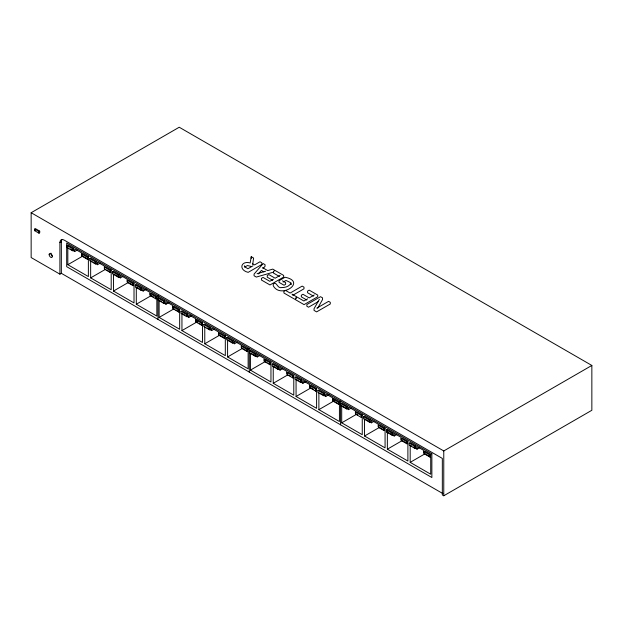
<?xml version="1.0" encoding="UTF-8"?>
<svg xmlns="http://www.w3.org/2000/svg" width="623" height="623" viewBox="0 0 623 623"><rect width="100%" height="100%" fill="white"/><g stroke="black" fill="none" stroke-linecap="round" stroke-linejoin="round"><path stroke-width="0.93" d="M252.689 264.417L253.608 258.062L251.248 256.699L250.166 262.945C240.836 260.328 238.274 269.961 248.164 272.36L261.839 264.471L261.839 262.805L260.017 261.761L254.581 264.9L252.51 263.7M317.683 308.229L322.55 299.523L322.55 297.864L320.51 296.68L306.843 304.577L306.843 306.236L308.541 307.217L318.532 301.446M319.365 299.305L314.039 308.728L314.039 310.394L316.616 311.882L330.291 303.985L330.291 302.326L328.586 301.345L316.803 308.151M258.327 273.956L261.426 270.429L263.95 271.893M262.984 268.661L265.048 266.325L265.048 264.666L263.132 263.552L254.067 274.112L254.067 275.771L256.31 277.064L273.676 272.095M244.504 267.033L247.526 265.538L251.474 266.512M59.901 274.151L31.15 257.548L31.15 212.723L179.229 127.232L591.85 365.452L591.85 410.277L443.771 495.768L442.33 494.942L442.33 458.419L64.216 240.12A6.098 3.52 60 0 0 59.901 242.604L59.901 274.151L61.342 273.318L442.922 493.626M34.686 229.054L35.41 228.641L39.716 231.125L39.716 232.792L39 233.204L34.686 230.712L34.686 229.054L39 231.546L39.716 231.125M34.686 230.712L35.41 230.3M59.901 242.604L61.342 241.779A6.098 3.52 60 0 1 61.918 239.621M66.879 245.493L67.829 244.94L73.537 248.234L73.537 250.212L72.58 250.758L66.879 247.463L66.879 245.493L72.58 248.787L73.537 248.234M66.879 247.463L67.829 246.918M70.111 248.896L74.674 251.528L77.127 250.119M81.714 254.052L82.664 253.506L88.373 256.801L88.373 258.779L87.415 259.324L81.714 256.03L81.714 254.052L87.415 257.354L88.373 256.801M67.829 247.572L67.829 264.705L82.524 256.224M89.704 258.67L90.654 258.117L96.355 261.411L96.355 263.389L95.405 263.942L89.704 260.648L89.704 258.67L95.405 261.964L96.355 261.411M93.699 262.509L97.5 264.705L99.945 263.295M104.539 267.236L105.489 266.683L111.19 269.977L111.19 271.955L110.24 272.5L104.539 269.206L104.539 267.236L110.24 270.53L111.19 269.977M92.173 261.629L90.654 260.757L90.654 277.881L105.342 269.401M112.522 271.846L113.479 271.293L119.18 274.587L119.18 276.565L118.23 277.118L112.522 273.824L112.522 271.846L118.23 275.14L119.18 274.587M114.235 274.369L120.325 277.881L122.77 276.472M127.357 280.412L128.315 279.859L134.015 283.154L134.015 285.132L133.065 285.677L127.357 282.383L127.357 280.412L133.065 283.706L134.015 283.154M113.479 273.933L113.479 291.058L128.167 282.577M135.347 285.023L136.297 284.47L142.005 287.764L142.005 289.742L141.055 290.295L135.347 287.001L135.347 285.023L141.055 288.317L142.005 287.764M155.322 298.09L156.84 298.97L156.84 316.095L136.297 304.234L136.297 287.11L143.15 291.058L146.413 289.173M150.182 293.589L151.132 293.036L156.84 296.33L156.84 298.308L155.89 298.861L150.182 295.567L150.182 293.589L155.89 296.883L156.84 296.33M136.297 304.234L150.992 295.754M158.172 298.199L159.122 297.646L164.83 300.94L164.83 302.918L163.88 303.471L158.172 300.177L158.172 298.199L163.88 301.493L164.83 300.94M162.93 302.482L165.967 304.234L169.238 302.35M173.007 306.765L173.957 306.212L179.665 309.506L179.665 311.484L178.715 312.037L173.007 308.743L173.007 306.765L178.715 310.059L179.665 309.506M159.122 300.286L159.122 317.411L173.817 308.93M253.07 265.772L247.907 268.747L244.94 266.917L244.356 265.772M180.997 311.375L181.947 310.822L187.655 314.117L187.655 316.095L186.698 316.648L180.997 313.353L180.997 311.375L186.698 314.67L187.655 314.117M186.511 316.095L188.792 317.411L191.238 316.001M195.832 319.942L196.782 319.389L202.491 322.683L202.491 324.661L201.533 325.214L195.832 321.92L195.832 319.942L201.533 323.236L202.491 322.683M184.992 315.215L181.947 313.462L181.947 330.595L197.452 321.639M273.536 279.159L269.79 281.316L263.054 277.43L261.442 278.364L261.442 280.023L269.993 284.96L283.66 277.071L283.66 275.405L275.109 270.475L273.497 271.402L273.497 273.069L279.384 276.464M280.225 275.288L275.148 278.224L268.879 274.603L267.259 275.537L267.259 277.196L272.749 280.366M203.814 324.552L204.772 323.999L210.473 327.293L210.473 329.271L209.523 329.824L203.814 326.53L203.814 324.552L209.523 327.846L210.473 327.293M283.169 282.063L286.004 280.436L290.154 282.429L291.097 284.54L291.097 282.881C289.664 286.37 285.209 287.655 281.713 287.577C277.149 288.924 276.628 280.552 273.256 284.119L273.256 285.778C280.599 299.468 307.147 281.596 285.038 277.251L279.065 280.7L279.065 282.359L284.026 285.217L285.622 284.298L285.622 282.64L282.468 280.817M207.054 327.955L211.618 330.587L214.063 329.178M218.65 333.118L219.608 332.565L225.308 335.859L225.308 337.837L224.358 338.39L218.65 335.096L218.65 333.118L224.358 336.412L225.308 335.859M204.772 326.639L204.772 343.771L219.46 335.283M292.74 295.302L303.993 288.807L303.993 287.148L302.178 286.097L290.123 293.059L285.529 290.411L283.917 291.338L283.917 293.005L294.913 299.351M226.64 337.728L227.59 337.183L233.298 340.477L233.298 342.448L232.348 343L226.64 339.706L226.64 337.728L232.348 341.022L233.298 340.477M307.614 298.83L303.868 300.995L297.14 297.109L295.52 298.043L295.52 299.702L304.071 304.631L317.738 296.743L317.738 295.084L309.187 290.147L307.575 291.081L307.575 292.74L313.462 296.143M314.304 294.967L309.226 297.895L302.957 294.274L301.337 295.209L301.337 296.867L306.828 300.037M234.443 343.771L234.443 341.131L241.288 345.087L241.288 347.72L248.133 351.676L248.133 368.808L227.59 356.948L227.59 339.815L234.443 343.771L236.888 342.354M241.475 346.295L242.425 345.742L248.133 349.036L248.133 351.014L247.183 351.567L241.475 348.273L241.475 346.295L247.183 349.589L248.133 349.036M227.59 356.948L242.285 348.459M249.465 350.905L250.415 350.36L256.123 353.654L256.123 355.624L255.173 356.177L249.465 352.883L249.465 350.905L255.173 354.199L256.123 353.654M251.178 353.428L257.26 356.948L259.713 355.531M264.3 359.471L265.25 358.918L270.958 362.212L270.958 364.19L270.008 364.743L264.3 361.449L264.3 359.471L270.008 362.765L270.958 362.212M264.3 361.449L265.25 360.896M250.415 352.992L250.415 370.124L265.11 361.644M272.29 364.081L273.24 363.536L278.948 366.83L278.948 368.8L277.99 369.353L272.29 366.059L272.29 364.081L277.99 367.375L278.948 366.83M292.257 377.149L293.783 378.029L293.783 395.161L273.24 383.301L273.24 366.168L280.085 370.124L282.538 368.707M287.125 372.647L288.075 372.095L293.783 375.389L293.783 377.367L292.826 377.92L287.125 374.625L287.125 372.647L292.826 375.942L293.783 375.389M273.24 383.301L287.927 374.82M295.107 377.258L296.065 376.713L301.766 380.007L301.766 381.985L300.816 382.53L295.107 379.236L295.107 377.258L300.816 380.552L301.766 380.007M299.865 381.541L302.91 383.301L306.173 381.416M309.942 385.824L310.9 385.279L316.601 388.573L316.601 390.543L315.651 391.096L309.942 387.802L309.942 385.824L315.651 389.118L316.601 388.573M296.065 379.345L296.065 396.477L310.752 387.997M317.932 390.434L318.883 389.889L324.591 393.183L324.591 395.161L323.641 395.706L317.932 392.412L317.932 390.434L323.641 393.728L324.591 393.183M320.409 393.401L325.736 396.477L328.999 394.593M332.768 399L333.718 398.455L339.426 401.749L339.426 403.72L338.476 404.272L332.768 400.978L332.768 399L338.476 402.294L339.426 401.749M318.883 392.521L318.883 409.654L334.395 400.698M340.758 403.611L341.708 403.065L347.416 406.36L347.416 408.338L346.466 408.883L340.758 405.589L340.758 403.611L346.466 406.905L347.416 406.36M362.251 417.558L362.251 434.69L341.708 422.83L341.708 405.698L348.553 409.654L351.006 408.236M355.593 412.177L356.543 411.632L362.251 414.926L362.251 416.904L361.301 417.449L355.593 414.155L355.593 412.177L361.301 415.471L362.251 414.926M341.708 422.83L356.403 414.35M363.583 416.787L364.533 416.242L370.241 419.536L370.241 421.514L369.283 422.059L363.583 418.765L363.583 416.787L369.283 420.089L370.241 419.536M379.75 427.658L385.076 430.734L385.076 447.867L364.533 436.007L364.533 418.874L371.378 422.83L373.831 421.413M378.418 425.353L379.368 424.808L385.076 428.102L385.076 430.08L384.118 430.625L378.418 427.331L378.418 425.353L384.118 428.647L385.076 428.102M364.533 436.007L379.228 427.526M386.408 429.971L387.358 429.418L393.058 432.712L393.058 434.69L392.108 435.236L386.408 431.941L386.408 429.971L392.108 433.265L393.058 432.712M386.408 431.941L387.358 431.396M394.203 436.007L394.203 433.374L401.048 437.323L401.048 439.963L407.894 443.911L407.894 461.043L387.358 449.183L387.358 432.05L394.203 436.007L396.649 434.589M401.243 438.53L402.193 437.985L407.894 441.279L407.894 443.257L406.944 443.802L401.243 440.508L401.243 438.53L406.944 441.824L407.894 441.279M387.358 449.183L402.045 440.702M409.225 443.148L410.183 442.595L415.884 445.889L415.884 447.867L414.934 448.412L409.225 445.118L409.225 443.148L414.934 446.442L415.884 445.889M413.22 446.987L417.028 449.183L419.474 447.773M424.061 451.706L425.018 451.161L430.719 454.455L430.719 456.433L429.769 456.978L424.061 453.684L424.061 451.706L429.769 455L430.719 454.455M411.702 446.107L410.183 445.227L410.183 462.359L424.87 453.879M31.15 212.723L443.771 450.951L591.85 365.452M257.089 273.715L265.639 271.207M274.587 270.172L272.749 269.113L267.695 270.6L262.47 267.586M291.938 294.111L296.532 296.758L296.532 298.417M106.626 269.977L111.19 272.609L111.19 289.742L90.654 277.881M153.795 297.21L149.995 295.014L149.995 292.374L143.15 288.426L143.15 291.058M159.885 300.722L161.404 301.602M174.339 309.07L172.82 308.19L172.82 305.558L165.967 301.602L165.967 304.234M175.857 309.95L179.665 312.146L179.665 329.271L159.122 317.411M196.401 321.803L197.919 322.683M199.446 323.563L202.491 325.323L202.491 342.448L181.947 330.595M267.15 362.656L264.113 360.896L264.113 358.264L257.26 354.308L257.26 356.948M268.677 363.536L270.958 364.852L270.958 381.985L250.415 370.124M289.212 375.396L290.739 376.269M296.821 379.789L298.347 380.661M313.564 389.445L309.756 387.249L309.756 384.617L302.91 380.661L302.91 383.301M315.082 390.325L316.601 391.205L316.601 408.338L296.065 396.477M357.688 414.926L355.406 413.602L355.406 410.97L348.553 407.014L348.553 409.654M67.829 264.705L88.373 276.565L88.373 259.433L81.52 255.485L81.52 252.845L74.674 248.896L74.674 251.528M113.479 291.058L134.015 302.918L134.015 285.786L127.17 281.837L127.17 279.197L120.325 275.249L120.325 277.881M204.772 343.771L225.308 355.624L225.308 338.499L218.463 334.543L218.463 331.911L211.618 327.955L211.618 330.587M318.883 409.654L339.426 421.514L339.426 404.382L332.581 400.425L332.581 397.793L325.736 393.837L325.736 396.477M410.183 462.359L430.719 474.22L430.719 457.087L423.874 453.139L423.874 450.499L417.028 446.551L417.028 449.183M443.771 450.951L443.771 495.768M429.769 455L429.769 456.978M414.934 446.442L414.934 448.412M406.944 441.824L406.944 443.802M392.108 433.265L392.108 435.236M384.118 428.647L384.118 430.625M378.223 426.786L378.223 424.146L371.378 420.198L371.378 422.83M369.283 420.089L369.283 422.059M361.301 415.471L361.301 417.449M346.466 406.905L346.466 408.883M340.571 401.087L340.571 424.808M338.476 402.294L338.476 404.272M323.641 393.728L323.641 395.706M315.651 389.118L315.651 391.096M300.816 380.552L300.816 382.53M292.826 375.942L292.826 377.92M286.93 374.073L286.93 371.44L280.085 367.484L280.085 370.124M277.99 367.375L277.99 369.353M270.008 362.765L270.008 364.743M255.173 354.199L255.173 356.177M251.248 256.699L251.248 258.358M249.278 348.382L249.278 372.102M247.183 349.589L247.183 351.567M232.348 341.022L232.348 343M224.358 336.412L224.358 338.39M209.523 327.846L209.523 329.824M201.533 323.236L201.533 325.214M195.638 321.367L195.638 318.735L188.792 314.779L188.792 317.411M186.698 314.67L186.698 316.648M178.715 310.059L178.715 312.037M163.88 301.493L163.88 303.471M157.985 295.676L157.985 319.389M155.89 296.883L155.89 298.861M141.055 288.317L141.055 290.295M133.065 283.706L133.065 285.677M118.23 275.14L118.23 277.118M110.24 270.53L110.24 272.5M104.345 268.661L104.345 266.021L97.5 262.073L97.5 264.705M95.405 261.964L95.405 263.942M87.415 257.354L87.415 259.324M72.58 248.787L72.58 250.758M61.342 241.779L61.342 273.318M39 231.546L39 233.204M52.464 256.302A2.235 1.293 60 0 1 50.938 253.117M431.864 453.793L66.684 242.962L66.684 266.683L431.864 477.514L431.864 453.793M49.155 254.558A2.235 1.293 60 0 0 51.53 257.509A2.235 1.293 60 0 0 51.53 254.348A2.235 1.293 60 0 0 49.155 254.558"/></g></svg>
